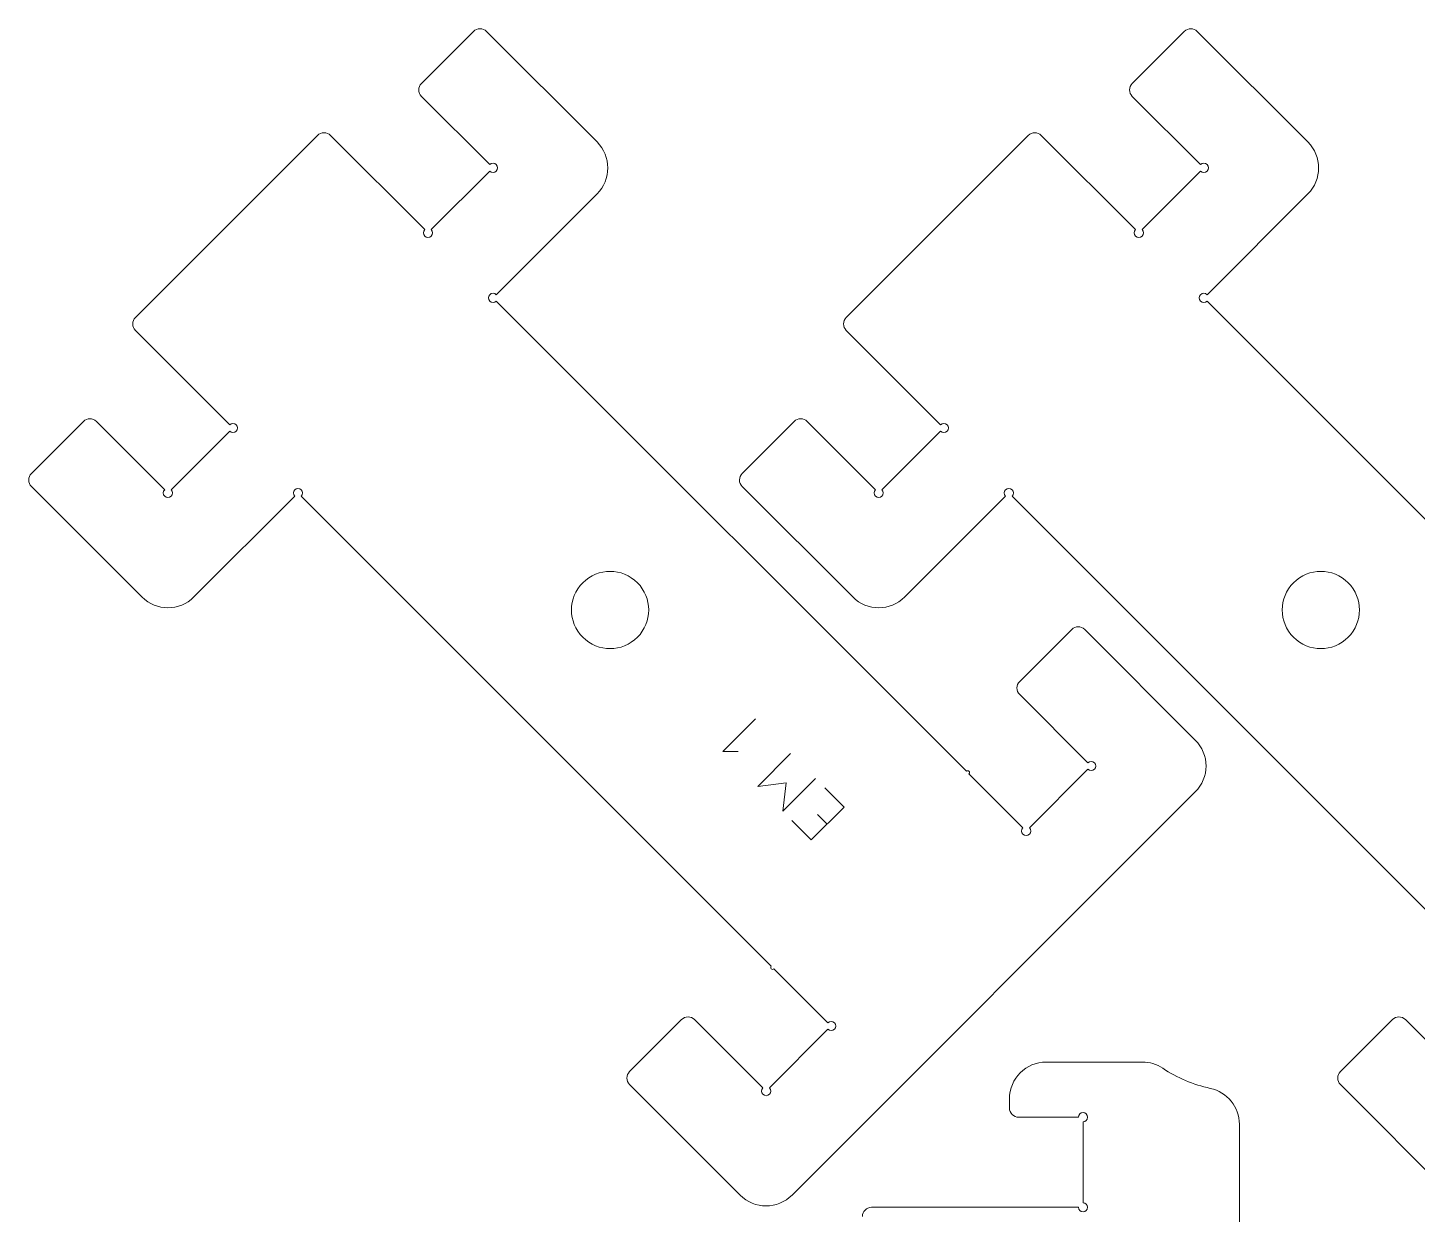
# Model space of a CAD drawing. Header units: inches. Extents: x 2 to 349, y -345 to -5.
# Drawn here: x 3.1 to 78.7, y -162.6 to -98.1 of the extents above; entities that cross this region are included whole.
import ezdxf

# ---------------------------------------------------------------- set-up
doc = ezdxf.new("R2010")
doc.units = ezdxf.units.IN
doc.header["$MEASUREMENT"] = 0
for name, color, linetype in [('exterieur', 7, 'Continuous'), ('gravure', 7, 'Continuous'), ('interieur', 7, 'Continuous')]:
    doc.layers.add(name, color=color, linetype=linetype)

# ---------------------------------------------------------------- blocks, each defined once
blk = doc.blocks.new('block 608')
at = {"layer": 'exterieur', "lineweight": 0}
blk.add_lwpolyline([(46.647, -152.559), (43.465, -155.741)], dxfattribs=at)
blk = doc.blocks.new('block 609')
at = {"layer": 'exterieur', "lineweight": 0}
blk.add_lwpolyline([(43.712, -149.271), (46.647, -152.205)], dxfattribs=at)
blk = doc.blocks.new('block 610')
at = {"layer": 'exterieur', "lineweight": 0}
blk.add_lwpolyline([(18.009, -123.567), (43.571, -149.129)], dxfattribs=at)
blk = doc.blocks.new('block 611')
at = {"layer": 'exterieur', "lineweight": 0}
blk.add_lwpolyline([(17.655, -123.567), (12.175, -129.047)], dxfattribs=at)
blk = doc.blocks.new('block 612')
at = {"layer": 'exterieur', "lineweight": 0}
blk.add_lwpolyline([(9.347, -129.047), (3.337, -123.037)], dxfattribs=at)
blk = doc.blocks.new('block 613')
at = {"layer": 'exterieur', "lineweight": 0}
blk.add_lwpolyline([(3.337, -122.33), (6.165, -119.501)], dxfattribs=at)
blk = doc.blocks.new('block 614')
at = {"layer": 'exterieur', "lineweight": 0}
blk.add_lwpolyline([(6.872, -119.501), (10.584, -123.214)], dxfattribs=at)
blk = doc.blocks.new('block 615')
at = {"layer": 'exterieur', "lineweight": 0}
blk.add_lwpolyline([(10.938, -123.213), (14.12, -120.032)], dxfattribs=at)
blk = doc.blocks.new('block 616')
at = {"layer": 'exterieur', "lineweight": 0}
blk.add_lwpolyline([(8.993, -114.551), (14.12, -119.678)], dxfattribs=at)
blk = doc.blocks.new('block 617')
at = {"layer": 'exterieur', "lineweight": 0}
blk.add_lwpolyline([(18.893, -103.945), (8.993, -113.845)], dxfattribs=at)
blk = doc.blocks.new('block 618')
at = {"layer": 'exterieur', "lineweight": 0}
blk.add_lwpolyline([(24.726, -109.071), (19.6, -103.945)], dxfattribs=at)
blk = doc.blocks.new('block 619')
at = {"layer": 'exterieur', "lineweight": 0}
blk.add_lwpolyline([(28.262, -105.889), (25.08, -109.071)], dxfattribs=at)
blk = doc.blocks.new('block 620')
at = {"layer": 'exterieur', "lineweight": 0}
blk.add_lwpolyline([(24.549, -101.824), (28.262, -105.536)], dxfattribs=at)
blk = doc.blocks.new('block 621')
at = {"layer": 'exterieur', "lineweight": 0}
blk.add_lwpolyline([(27.378, -98.288), (24.55, -101.117)], dxfattribs=at)
blk = doc.blocks.new('block 622')
at = {"layer": 'exterieur', "lineweight": 0}
blk.add_lwpolyline([(34.096, -104.299), (28.085, -98.288)], dxfattribs=at)
blk = doc.blocks.new('block 623')
at = {"layer": 'exterieur', "lineweight": 0}
blk.add_lwpolyline([(28.616, -112.607), (34.096, -107.127)], dxfattribs=at)
blk = doc.blocks.new('block 624')
at = {"layer": 'exterieur', "lineweight": 0}
blk.add_lwpolyline([(54.177, -138.523), (28.615, -112.961)], dxfattribs=at)
blk = doc.blocks.new('block 625')
at = {"layer": 'exterieur', "lineweight": 0}
blk.add_lwpolyline([(57.253, -141.598), (54.319, -138.664)], dxfattribs=at)
blk = doc.blocks.new('block 626')
at = {"layer": 'exterieur', "lineweight": 0}
blk.add_lwpolyline([(60.789, -138.417), (57.607, -141.598)], dxfattribs=at)
blk = doc.blocks.new('block 627')
at = {"layer": 'exterieur', "lineweight": 0}
blk.add_lwpolyline([(57.077, -134.351), (60.789, -138.063)], dxfattribs=at)
blk = doc.blocks.new('block 628')
at = {"layer": 'exterieur', "lineweight": 0}
blk.add_lwpolyline([(59.905, -130.815), (57.077, -133.644)], dxfattribs=at)
blk = doc.blocks.new('block 629')
at = {"layer": 'exterieur', "lineweight": 0}
blk.add_lwpolyline([(66.623, -136.826), (60.612, -130.815)], dxfattribs=at)
blk = doc.blocks.new('block 630')
at = {"layer": 'exterieur', "lineweight": 0}
blk.add_lwpolyline([(44.702, -161.574), (66.623, -139.653)], dxfattribs=at)
blk = doc.blocks.new('block 631')
at = {"layer": 'exterieur', "lineweight": 0}
blk.add_lwpolyline([(35.863, -155.563), (41.874, -161.574)], dxfattribs=at)
blk = doc.blocks.new('block 632')
at = {"layer": 'exterieur', "lineweight": 0}
blk.add_lwpolyline([(38.692, -152.028), (35.863, -154.857)], dxfattribs=at)
blk = doc.blocks.new('block 633')
at = {"layer": 'exterieur', "lineweight": 0}
blk.add_lwpolyline([(43.111, -155.741), (39.399, -152.028)], dxfattribs=at)
blk = doc.blocks.new('block 634')
at = {"layer": 'exterieur', "lineweight": 0}
blk.add_open_spline([(43.111, -155.741), (43.014, -155.838), (43.014, -155.996), (43.112, -156.094), (43.209, -156.192), (43.367, -156.192), (43.464, -156.094), (43.563, -155.996), (43.562, -155.838), (43.465, -155.741)], degree=3, knots=[0, 0, 0, 0, 1, 1, 1, 2, 2, 2, 3, 3, 3, 3], dxfattribs=at)
blk = doc.blocks.new('block 635')
at = {"layer": 'exterieur', "lineweight": 0}
blk.add_open_spline([(46.647, -152.559), (46.744, -152.656), (46.903, -152.656), (47, -152.559), (47.098, -152.461), (47.098, -152.302), (47, -152.205), (46.903, -152.107), (46.744, -152.107), (46.647, -152.205)], degree=3, knots=[0, 0, 0, 0, 1, 1, 1, 2, 2, 2, 3, 3, 3, 3], dxfattribs=at)
blk = doc.blocks.new('block 636')
at = {"layer": 'exterieur', "lineweight": 0}
blk.add_open_spline([(43.571, -149.129), (43.532, -149.168), (43.532, -149.231), (43.571, -149.271), (43.61, -149.309), (43.673, -149.309), (43.712, -149.271)], degree=3, knots=[0, 0, 0, 0, 1, 1, 1, 2, 2, 2, 2], dxfattribs=at)
blk = doc.blocks.new('block 637')
at = {"layer": 'exterieur', "lineweight": 0}
blk.add_open_spline([(18.009, -123.567), (18.106, -123.47), (18.106, -123.311), (18.009, -123.213), (17.911, -123.116), (17.753, -123.116), (17.655, -123.213), (17.558, -123.311), (17.558, -123.47), (17.655, -123.567)], degree=3, knots=[0, 0, 0, 0, 1, 1, 1, 2, 2, 2, 3, 3, 3, 3], dxfattribs=at)
blk = doc.blocks.new('block 638')
at = {"layer": 'exterieur', "lineweight": 0}
blk.add_open_spline([(9.347, -129.047), (10.128, -129.828), (11.394, -129.828), (12.175, -129.047)], degree=3, dxfattribs=at)
blk = doc.blocks.new('block 639')
at = {"layer": 'exterieur', "lineweight": 0}
blk.add_open_spline([(3.337, -122.33), (3.141, -122.525), (3.141, -122.841), (3.337, -123.037)], degree=3, dxfattribs=at)
blk = doc.blocks.new('block 640')
at = {"layer": 'exterieur', "lineweight": 0}
blk.add_open_spline([(6.872, -119.501), (6.677, -119.306), (6.36, -119.306), (6.165, -119.501)], degree=3, dxfattribs=at)
blk = doc.blocks.new('block 641')
at = {"layer": 'exterieur', "lineweight": 0}
blk.add_open_spline([(10.584, -123.214), (10.487, -123.311), (10.487, -123.469), (10.584, -123.567), (10.682, -123.665), (10.84, -123.665), (10.938, -123.567), (11.036, -123.469), (11.035, -123.311), (10.938, -123.213)], degree=3, knots=[0, 0, 0, 0, 1, 1, 1, 2, 2, 2, 3, 3, 3, 3], dxfattribs=at)
blk = doc.blocks.new('block 642')
at = {"layer": 'exterieur', "lineweight": 0}
blk.add_open_spline([(14.12, -120.032), (14.218, -120.129), (14.376, -120.129), (14.473, -120.032), (14.571, -119.934), (14.571, -119.776), (14.474, -119.678), (14.376, -119.58), (14.218, -119.581), (14.12, -119.678)], degree=3, knots=[0, 0, 0, 0, 1, 1, 1, 2, 2, 2, 3, 3, 3, 3], dxfattribs=at)
blk = doc.blocks.new('block 643')
at = {"layer": 'exterieur', "lineweight": 0}
blk.add_open_spline([(8.993, -113.845), (8.798, -114.04), (8.798, -114.356), (8.993, -114.551)], degree=3, dxfattribs=at)
blk = doc.blocks.new('block 644')
at = {"layer": 'exterieur', "lineweight": 0}
blk.add_open_spline([(19.6, -103.945), (19.405, -103.75), (19.088, -103.75), (18.893, -103.945)], degree=3, dxfattribs=at)
blk = doc.blocks.new('block 645')
at = {"layer": 'exterieur', "lineweight": 0}
blk.add_open_spline([(24.726, -109.071), (24.629, -109.169), (24.629, -109.328), (24.726, -109.425), (24.824, -109.523), (24.982, -109.523), (25.08, -109.425), (25.178, -109.327), (25.178, -109.169), (25.08, -109.071)], degree=3, knots=[0, 0, 0, 0, 1, 1, 1, 2, 2, 2, 3, 3, 3, 3], dxfattribs=at)
blk = doc.blocks.new('block 646')
at = {"layer": 'exterieur', "lineweight": 0}
blk.add_open_spline([(28.262, -105.889), (28.36, -105.987), (28.518, -105.987), (28.615, -105.889), (28.713, -105.792), (28.713, -105.634), (28.615, -105.536), (28.518, -105.438), (28.36, -105.438), (28.262, -105.536)], degree=3, knots=[0, 0, 0, 0, 1, 1, 1, 2, 2, 2, 3, 3, 3, 3], dxfattribs=at)
blk = doc.blocks.new('block 647')
at = {"layer": 'exterieur', "lineweight": 0}
blk.add_open_spline([(24.55, -101.117), (24.354, -101.312), (24.354, -101.629), (24.549, -101.824)], degree=3, dxfattribs=at)
blk = doc.blocks.new('block 648')
at = {"layer": 'exterieur', "lineweight": 0}
blk.add_open_spline([(28.085, -98.288), (27.89, -98.093), (27.573, -98.093), (27.378, -98.288)], degree=3, dxfattribs=at)
blk = doc.blocks.new('block 649')
at = {"layer": 'exterieur', "lineweight": 0}
blk.add_open_spline([(34.096, -107.127), (34.877, -106.346), (34.876, -105.08), (34.096, -104.299)], degree=3, dxfattribs=at)
blk = doc.blocks.new('block 650')
at = {"layer": 'exterieur', "lineweight": 0}
blk.add_open_spline([(28.616, -112.607), (28.518, -112.509), (28.36, -112.509), (28.262, -112.607), (28.164, -112.705), (28.164, -112.863), (28.262, -112.961), (28.36, -113.058), (28.518, -113.058), (28.615, -112.961)], degree=3, knots=[0, 0, 0, 0, 1, 1, 1, 2, 2, 2, 3, 3, 3, 3], dxfattribs=at)
blk = doc.blocks.new('block 651')
at = {"layer": 'exterieur', "lineweight": 0}
blk.add_open_spline([(54.319, -138.664), (54.358, -138.625), (54.358, -138.561), (54.319, -138.523), (54.28, -138.483), (54.217, -138.483), (54.177, -138.523)], degree=3, knots=[0, 0, 0, 0, 1, 1, 1, 2, 2, 2, 2], dxfattribs=at)
blk = doc.blocks.new('block 652')
at = {"layer": 'exterieur', "lineweight": 0}
blk.add_open_spline([(57.253, -141.598), (57.156, -141.696), (57.156, -141.854), (57.253, -141.952), (57.351, -142.05), (57.509, -142.05), (57.607, -141.952), (57.704, -141.854), (57.704, -141.696), (57.607, -141.598)], degree=3, knots=[0, 0, 0, 0, 1, 1, 1, 2, 2, 2, 3, 3, 3, 3], dxfattribs=at)
blk = doc.blocks.new('block 653')
at = {"layer": 'exterieur', "lineweight": 0}
blk.add_open_spline([(60.789, -138.417), (60.886, -138.514), (61.045, -138.514), (61.142, -138.417), (61.24, -138.319), (61.24, -138.16), (61.143, -138.063), (61.045, -137.965), (60.886, -137.965), (60.789, -138.063)], degree=3, knots=[0, 0, 0, 0, 1, 1, 1, 2, 2, 2, 3, 3, 3, 3], dxfattribs=at)
blk = doc.blocks.new('block 654')
at = {"layer": 'exterieur', "lineweight": 0}
blk.add_open_spline([(57.077, -133.644), (56.881, -133.839), (56.881, -134.155), (57.077, -134.351)], degree=3, dxfattribs=at)
blk = doc.blocks.new('block 655')
at = {"layer": 'exterieur', "lineweight": 0}
blk.add_open_spline([(60.612, -130.815), (60.417, -130.62), (60.1, -130.62), (59.905, -130.815)], degree=3, dxfattribs=at)
blk = doc.blocks.new('block 656')
at = {"layer": 'exterieur', "lineweight": 0}
blk.add_open_spline([(66.623, -139.653), (67.404, -138.873), (67.404, -137.606), (66.623, -136.826)], degree=3, dxfattribs=at)
blk = doc.blocks.new('block 657')
at = {"layer": 'exterieur', "lineweight": 0}
blk.add_open_spline([(41.874, -161.574), (42.655, -162.355), (43.921, -162.355), (44.702, -161.574)], degree=3, dxfattribs=at)
blk = doc.blocks.new('block 658')
at = {"layer": 'exterieur', "lineweight": 0}
blk.add_open_spline([(35.863, -154.857), (35.668, -155.052), (35.668, -155.368), (35.863, -155.563)], degree=3, dxfattribs=at)
blk = doc.blocks.new('block 659')
at = {"layer": 'exterieur', "lineweight": 0}
blk.add_open_spline([(39.399, -152.028), (39.203, -151.833), (38.887, -151.833), (38.692, -152.028)], degree=3, dxfattribs=at)
blk = doc.blocks.new('block 662')
at = {"layer": 'exterieur', "lineweight": 0}
blk.add_lwpolyline([(56.66, -123.567), (82.222, -149.129)], dxfattribs=at)
blk = doc.blocks.new('block 663')
at = {"layer": 'exterieur', "lineweight": 0}
blk.add_lwpolyline([(56.307, -123.567), (50.827, -129.047)], dxfattribs=at)
blk = doc.blocks.new('block 664')
at = {"layer": 'exterieur', "lineweight": 0}
blk.add_lwpolyline([(47.998, -129.047), (41.988, -123.037)], dxfattribs=at)
blk = doc.blocks.new('block 665')
at = {"layer": 'exterieur', "lineweight": 0}
blk.add_lwpolyline([(41.988, -122.33), (44.817, -119.501)], dxfattribs=at)
blk = doc.blocks.new('block 666')
at = {"layer": 'exterieur', "lineweight": 0}
blk.add_lwpolyline([(45.524, -119.501), (49.236, -123.214)], dxfattribs=at)
blk = doc.blocks.new('block 667')
at = {"layer": 'exterieur', "lineweight": 0}
blk.add_lwpolyline([(49.589, -123.213), (52.771, -120.032)], dxfattribs=at)
blk = doc.blocks.new('block 668')
at = {"layer": 'exterieur', "lineweight": 0}
blk.add_lwpolyline([(47.645, -114.551), (52.771, -119.678)], dxfattribs=at)
blk = doc.blocks.new('block 669')
at = {"layer": 'exterieur', "lineweight": 0}
blk.add_lwpolyline([(57.544, -103.945), (47.645, -113.845)], dxfattribs=at)
blk = doc.blocks.new('block 670')
at = {"layer": 'exterieur', "lineweight": 0}
blk.add_lwpolyline([(63.378, -109.071), (58.251, -103.945)], dxfattribs=at)
blk = doc.blocks.new('block 671')
at = {"layer": 'exterieur', "lineweight": 0}
blk.add_lwpolyline([(66.913, -105.889), (63.732, -109.071)], dxfattribs=at)
blk = doc.blocks.new('block 672')
at = {"layer": 'exterieur', "lineweight": 0}
blk.add_lwpolyline([(63.201, -101.824), (66.913, -105.536)], dxfattribs=at)
blk = doc.blocks.new('block 673')
at = {"layer": 'exterieur', "lineweight": 0}
blk.add_lwpolyline([(66.03, -98.288), (63.201, -101.117)], dxfattribs=at)
blk = doc.blocks.new('block 674')
at = {"layer": 'exterieur', "lineweight": 0}
blk.add_lwpolyline([(72.747, -104.299), (66.737, -98.288)], dxfattribs=at)
blk = doc.blocks.new('block 675')
at = {"layer": 'exterieur', "lineweight": 0}
blk.add_lwpolyline([(67.267, -112.607), (72.747, -107.127)], dxfattribs=at)
blk = doc.blocks.new('block 676')
at = {"layer": 'exterieur', "lineweight": 0}
blk.add_lwpolyline([(92.829, -138.523), (67.267, -112.961)], dxfattribs=at)
blk = doc.blocks.new('block 683')
at = {"layer": 'exterieur', "lineweight": 0}
blk.add_lwpolyline([(74.515, -155.563), (80.525, -161.574)], dxfattribs=at)
blk = doc.blocks.new('block 684')
at = {"layer": 'exterieur', "lineweight": 0}
blk.add_lwpolyline([(77.343, -152.028), (74.515, -154.857)], dxfattribs=at)
blk = doc.blocks.new('block 685')
at = {"layer": 'exterieur', "lineweight": 0}
blk.add_lwpolyline([(81.762, -155.741), (78.05, -152.028)], dxfattribs=at)
blk = doc.blocks.new('block 689')
at = {"layer": 'exterieur', "lineweight": 0}
blk.add_open_spline([(56.66, -123.567), (56.758, -123.47), (56.758, -123.311), (56.661, -123.213), (56.563, -123.116), (56.404, -123.116), (56.307, -123.213), (56.209, -123.311), (56.209, -123.47), (56.307, -123.567)], degree=3, knots=[0, 0, 0, 0, 1, 1, 1, 2, 2, 2, 3, 3, 3, 3], dxfattribs=at)
blk = doc.blocks.new('block 690')
at = {"layer": 'exterieur', "lineweight": 0}
blk.add_open_spline([(47.998, -129.047), (48.779, -129.828), (50.046, -129.828), (50.827, -129.047)], degree=3, dxfattribs=at)
blk = doc.blocks.new('block 691')
at = {"layer": 'exterieur', "lineweight": 0}
blk.add_open_spline([(41.988, -122.33), (41.793, -122.525), (41.792, -122.841), (41.988, -123.037)], degree=3, dxfattribs=at)
blk = doc.blocks.new('block 692')
at = {"layer": 'exterieur', "lineweight": 0}
blk.add_open_spline([(45.524, -119.501), (45.328, -119.306), (45.012, -119.306), (44.817, -119.501)], degree=3, dxfattribs=at)
blk = doc.blocks.new('block 693')
at = {"layer": 'exterieur', "lineweight": 0}
blk.add_open_spline([(49.236, -123.214), (49.138, -123.311), (49.138, -123.469), (49.236, -123.567), (49.333, -123.665), (49.492, -123.665), (49.589, -123.567), (49.687, -123.469), (49.687, -123.311), (49.589, -123.213)], degree=3, knots=[0, 0, 0, 0, 1, 1, 1, 2, 2, 2, 3, 3, 3, 3], dxfattribs=at)
blk = doc.blocks.new('block 694')
at = {"layer": 'exterieur', "lineweight": 0}
blk.add_open_spline([(52.771, -120.032), (52.869, -120.129), (53.027, -120.129), (53.125, -120.032), (53.223, -119.934), (53.223, -119.776), (53.125, -119.678), (53.028, -119.58), (52.869, -119.581), (52.771, -119.678)], degree=3, knots=[0, 0, 0, 0, 1, 1, 1, 2, 2, 2, 3, 3, 3, 3], dxfattribs=at)
blk = doc.blocks.new('block 695')
at = {"layer": 'exterieur', "lineweight": 0}
blk.add_open_spline([(47.645, -113.845), (47.45, -114.04), (47.45, -114.356), (47.645, -114.551)], degree=3, dxfattribs=at)
blk = doc.blocks.new('block 696')
at = {"layer": 'exterieur', "lineweight": 0}
blk.add_open_spline([(58.251, -103.945), (58.056, -103.75), (57.74, -103.75), (57.544, -103.945)], degree=3, dxfattribs=at)
blk = doc.blocks.new('block 697')
at = {"layer": 'exterieur', "lineweight": 0}
blk.add_open_spline([(63.378, -109.071), (63.28, -109.169), (63.28, -109.328), (63.378, -109.425), (63.476, -109.523), (63.634, -109.523), (63.732, -109.425), (63.829, -109.327), (63.829, -109.169), (63.732, -109.071)], degree=3, knots=[0, 0, 0, 0, 1, 1, 1, 2, 2, 2, 3, 3, 3, 3], dxfattribs=at)
blk = doc.blocks.new('block 698')
at = {"layer": 'exterieur', "lineweight": 0}
blk.add_open_spline([(66.913, -105.889), (67.011, -105.987), (67.17, -105.987), (67.267, -105.889), (67.365, -105.792), (67.365, -105.634), (67.267, -105.536), (67.169, -105.438), (67.011, -105.438), (66.913, -105.536)], degree=3, knots=[0, 0, 0, 0, 1, 1, 1, 2, 2, 2, 3, 3, 3, 3], dxfattribs=at)
blk = doc.blocks.new('block 699')
at = {"layer": 'exterieur', "lineweight": 0}
blk.add_open_spline([(63.201, -101.117), (63.006, -101.312), (63.006, -101.629), (63.201, -101.824)], degree=3, dxfattribs=at)
blk = doc.blocks.new('block 700')
at = {"layer": 'exterieur', "lineweight": 0}
blk.add_open_spline([(66.737, -98.288), (66.541, -98.093), (66.225, -98.093), (66.03, -98.288)], degree=3, dxfattribs=at)
blk = doc.blocks.new('block 701')
at = {"layer": 'exterieur', "lineweight": 0}
blk.add_open_spline([(72.747, -107.127), (73.528, -106.346), (73.528, -105.08), (72.747, -104.299)], degree=3, dxfattribs=at)
blk = doc.blocks.new('block 702')
at = {"layer": 'exterieur', "lineweight": 0}
blk.add_open_spline([(67.267, -112.607), (67.17, -112.509), (67.011, -112.509), (66.913, -112.607), (66.816, -112.705), (66.816, -112.863), (66.913, -112.961), (67.011, -113.058), (67.169, -113.058), (67.267, -112.961)], degree=3, knots=[0, 0, 0, 0, 1, 1, 1, 2, 2, 2, 3, 3, 3, 3], dxfattribs=at)
blk = doc.blocks.new('block 710')
at = {"layer": 'exterieur', "lineweight": 0}
blk.add_open_spline([(74.515, -154.857), (74.32, -155.052), (74.32, -155.368), (74.515, -155.563)], degree=3, dxfattribs=at)
blk = doc.blocks.new('block 711')
at = {"layer": 'exterieur', "lineweight": 0}
blk.add_open_spline([(78.05, -152.028), (77.855, -151.833), (77.539, -151.833), (77.343, -152.028)], degree=3, dxfattribs=at)
blk = doc.blocks.new('block 2119')
at = {"layer": 'exterieur', "lineweight": 0}
blk.add_lwpolyline([(60.272, -162.239), (49.022, -162.239)], dxfattribs=at)
blk = doc.blocks.new('block 2120')
at = {"layer": 'exterieur', "lineweight": 0}
blk.add_open_spline([(49.022, -162.239), (48.746, -162.239), (48.522, -162.463), (48.522, -162.74)], degree=3, dxfattribs=at)
blk = doc.blocks.new('block 2140')
at = {"layer": 'exterieur', "lineweight": 0}
blk.add_lwpolyline([(69.022, -179.078), (69.022, -157.726)], dxfattribs=at)
blk = doc.blocks.new('block 2141')
at = {"layer": 'exterieur', "lineweight": 0}
blk.add_open_spline([(69.022, -157.726), (69.022, -156.784), (68.364, -155.969), (67.443, -155.771)], degree=3, dxfattribs=at)
blk = doc.blocks.new('block 2142')
at = {"layer": 'exterieur', "lineweight": 0}
blk.add_open_spline([(64.856, -154.676), (65.642, -155.201), (66.52, -155.572), (67.443, -155.771)], degree=3, dxfattribs=at)
blk = doc.blocks.new('block 2143')
at = {"layer": 'exterieur', "lineweight": 0}
blk.add_open_spline([(64.856, -154.676), (64.528, -154.456), (64.141, -154.339), (63.746, -154.339)], degree=3, dxfattribs=at)
blk = doc.blocks.new('block 2144')
at = {"layer": 'exterieur', "lineweight": 0}
blk.add_lwpolyline([(63.746, -154.339), (58.522, -154.339)], dxfattribs=at)
blk = doc.blocks.new('block 2145')
at = {"layer": 'exterieur', "lineweight": 0}
blk.add_open_spline([(58.522, -154.339), (57.418, -154.339), (56.522, -155.235), (56.522, -156.339)], degree=3, dxfattribs=at)
blk = doc.blocks.new('block 2146')
at = {"layer": 'exterieur', "lineweight": 0}
blk.add_lwpolyline([(56.522, -156.339), (56.522, -156.84)], dxfattribs=at)
blk = doc.blocks.new('block 2147')
at = {"layer": 'exterieur', "lineweight": 0}
blk.add_open_spline([(56.522, -156.84), (56.522, -157.115), (56.746, -157.339), (57.022, -157.339)], degree=3, dxfattribs=at)
blk = doc.blocks.new('block 2148')
at = {"layer": 'exterieur', "lineweight": 0}
blk.add_lwpolyline([(57.022, -157.339), (60.272, -157.339)], dxfattribs=at)
blk = doc.blocks.new('block 2149')
at = {"layer": 'exterieur', "lineweight": 0}
blk.add_open_spline([(60.522, -157.589), (60.66, -157.589), (60.772, -157.478), (60.772, -157.339), (60.772, -157.201), (60.66, -157.089), (60.522, -157.089), (60.384, -157.089), (60.272, -157.201), (60.272, -157.339)], degree=3, knots=[0, 0, 0, 0, 1, 1, 1, 2, 2, 2, 3, 3, 3, 3], dxfattribs=at)
blk = doc.blocks.new('block 2150')
at = {"layer": 'exterieur', "lineweight": 0}
blk.add_lwpolyline([(60.522, -157.589), (60.522, -161.989)], dxfattribs=at)
blk = doc.blocks.new('block 2151')
at = {"layer": 'exterieur', "lineweight": 0}
blk.add_open_spline([(60.272, -162.239), (60.272, -162.377), (60.384, -162.489), (60.522, -162.489), (60.66, -162.489), (60.772, -162.377), (60.772, -162.239), (60.772, -162.101), (60.66, -161.989), (60.522, -161.989)], degree=3, knots=[0, 0, 0, 0, 1, 1, 1, 2, 2, 2, 3, 3, 3, 3], dxfattribs=at)
blk = doc.blocks.new('block 2666')
at = {"layer": 'interieur', "lineweight": 0}
blk.add_open_spline([(36.288, -128.27), (35.468, -127.449), (34.138, -127.449), (33.318, -128.27), (32.498, -129.089), (32.498, -130.419), (33.318, -131.239), (34.138, -132.06), (35.468, -132.059), (36.288, -131.239), (37.108, -130.419), (37.108, -129.089), (36.288, -128.27), (36.288, -128.27), (36.288, -128.27), (36.288, -128.27)], degree=3, knots=[0, 0, 0, 0, 1, 1, 1, 2, 2, 2, 3, 3, 3, 4, 4, 4, 5, 5, 5, 5], dxfattribs=at)
blk = doc.blocks.new('block 2667')
at = {"layer": 'interieur', "lineweight": 0}
blk.add_open_spline([(74.939, -128.27), (74.119, -127.449), (72.789, -127.449), (71.969, -128.27), (71.149, -129.089), (71.149, -130.419), (71.969, -131.239), (72.789, -132.06), (74.119, -132.059), (74.939, -131.239), (75.76, -130.419), (75.76, -129.089), (74.939, -128.27), (74.939, -128.27), (74.939, -128.27), (74.939, -128.27)], degree=3, knots=[0, 0, 0, 0, 1, 1, 1, 2, 2, 2, 3, 3, 3, 4, 4, 4, 5, 5, 5, 5], dxfattribs=at)
blk = doc.blocks.new('block 2826')
at = {"layer": 'gravure', "lineweight": 0}
for points in [[(45.973, -138.921), (44.19, -140.704), (44.378, -139.16), (42.834, -139.347), (44.617, -137.564)], [(47.529, -140.476), (46.477, -139.425)], [(45.745, -142.259), (47.529, -140.476)], [(45.745, -142.259), (44.694, -141.208)], [(46.604, -141.401), (46.078, -140.876)]]:
    blk.add_lwpolyline(points, dxfattribs=at)
blk = doc.blocks.new('block 2825')
at = {"layer": 'gravure', "lineweight": 0}
blk.add_lwpolyline([(42.718, -135.666), (40.935, -137.448), (41.777, -137.448)], dxfattribs=at)
at = {"layer": 'gravure'}
blk.add_blockref('block 2826', (0, 0), dxfattribs=at)

msp = doc.modelspace()

# ---------------------------------------------------------------- block references
at = {"layer": 'exterieur'}
for name in ['block 648', 'block 700', 'block 621', 'block 622', 'block 673', 'block 674', 'block 647', 'block 699', 'block 620', 'block 672', 'block 617', 'block 644', 'block 618', 'block 669', 'block 696', 'block 670', 'block 649', 'block 701', 'block 646', 'block 698', 'block 619', 'block 671', 'block 623', 'block 675', 'block 645', 'block 697', 'block 650', 'block 702', 'block 624', 'block 676', 'block 643', 'block 695', 'block 616', 'block 668', 'block 640', 'block 692', 'block 613', 'block 614', 'block 615', 'block 642', 'block 665', 'block 666', 'block 667', 'block 694', 'block 639', 'block 691', 'block 612', 'block 637', 'block 664', 'block 689', 'block 641', 'block 611', 'block 610', 'block 693', 'block 663', 'block 662', 'block 638', 'block 690', 'block 655', 'block 628', 'block 629', 'block 654', 'block 627', 'block 656', 'block 653', 'block 651', 'block 625', 'block 626', 'block 630', 'block 652', 'block 636', 'block 609', 'block 659', 'block 711', 'block 632', 'block 633', 'block 608', 'block 635', 'block 684', 'block 685', 'block 658', 'block 2145', 'block 2144', 'block 2143', 'block 2142', 'block 710', 'block 631', 'block 683', 'block 634', 'block 2146', 'block 2141', 'block 2147', 'block 2149', 'block 2148', 'block 2150', 'block 2140', 'block 657', 'block 2120', 'block 2119', 'block 2151']:
    msp.add_blockref(name, (0, 0), dxfattribs=at)
at = {"layer": 'gravure'}
msp.add_blockref('block 2825', (0, 0), dxfattribs=at)
at = {"layer": 'interieur'}
for name in ['block 2666', 'block 2667']:
    msp.add_blockref(name, (0, 0), dxfattribs=at)

doc.saveas('drawing.dxf')
